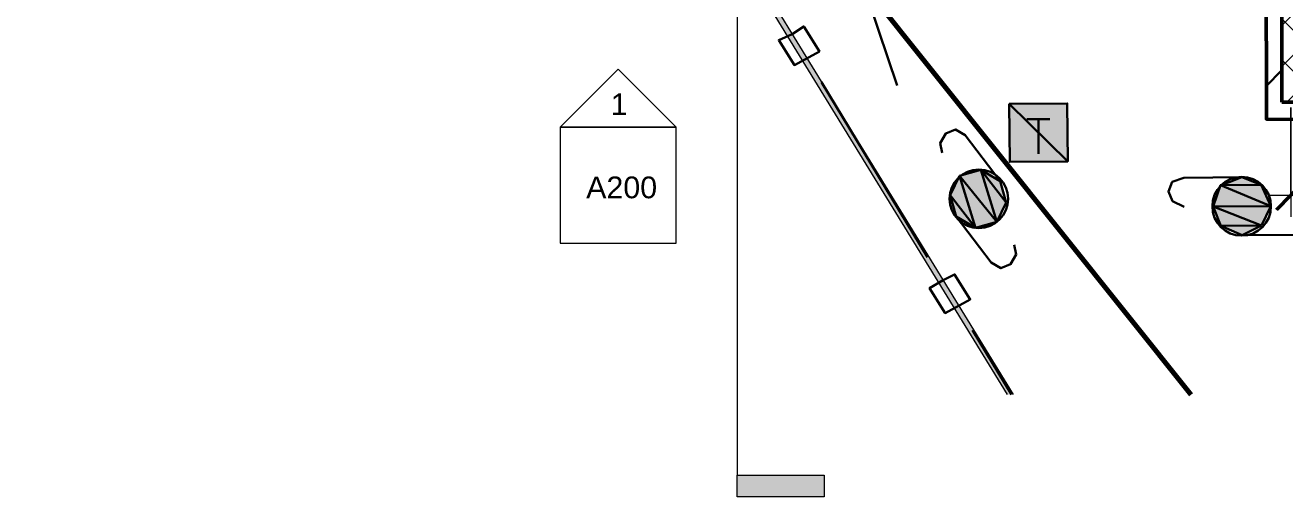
# Model space of a CAD drawing. Header units: inches. Extents: x -4136 to -1276, y 10223 to 12022.
# Drawn here: x -3729 to -3208, y 10223 to 10419 of the extents above; entities that cross this region are included whole.
import ezdxf

# ---------------------------------------------------------------- set-up
doc = ezdxf.new("R2010")
doc.units = ezdxf.units.IN
doc.header["$MEASUREMENT"] = 0
doc.linetypes.add('Double Dash 3_8_', pattern=[1, 0.375, -0.125, 0.125, -0.125, 0.125, -0.125])
doc.linetypes.add('IMPORT-DASHEDX2 _3_', pattern=[0.225, 0.15, -0.075])
for name, color, linetype, lineweight in [('A-ANNO-DIMS', 211, 'Continuous', 9), ('A-ANNO-DIMS-96', 211, 'Continuous', 9), ('A-WALL-2', 163, 'Continuous', 50), ('A-WALL-PATT-1', 7, 'Continuous', 9), ('C-PROP-LINE', 91, 'Double Dash 3_8_', 20), ('G-ANNO-SYMB', 111, 'Continuous', 9), ('PDF_Geometry-1', 9, 'Continuous', 70), ('PDF_Geometry-2', 254, 'Continuous', 9), ('PDF_Geometry-3', 253, 'Continuous', 30), ('PDF_Geometry-5', 111, 'Continuous', 50), ('PDF_Solid Fills-1', 147, 'IMPORT-DASHEDX2 _3_', 9), ('PDF_Solid Fills-3', 253, 'Continuous', 30), ('site plan_dwg _3_-1', 254, 'IMPORT-DASHEDX2 _3_', 9)]:
    doc.layers.add(name, color=color, linetype=linetype, lineweight=lineweight)
doc.styles.add('Arial_1', font='arial.ttf', dxfattribs={"height": 9})
doc.styles.add('Century Gothic', font='ufonts.com_century-gothic.ttf', dxfattribs={"height": 9})
doc.dimstyles.new('OD__1__Tol__', dxfattribs={"dimscale": 12, "dimtxt": 9.397514, "dimasz": 1, "dimexe": 0.75, "dimexo": 0.5, "dimgap": 0.125, "dimtad": 1, "dimdec": 0, "dimzin": 3, "dimdsep": 46, "dimlunit": 4, "dimtxsty": 'Century Gothic', "dimblk1": 'OBLIQUE', "dimblk2": 'OBLIQUE', "dimsah": 1, "dimcen": 0.09, "dimdle": 0.75, "dimazin": 0, "dimtfac": 1, "dimtdec": 4, "dimtix": 1, "dimtmove": 0, "dimatfit": 3, "dimfxl": 1, "dimtvp": 1, "dimtfill": 1, "dimfrac": 2, "dimtolj": 1, "dimtzin": 0, "dimarcsym": 2})

# ---------------------------------------------------------------- blocks, each defined once
blk = doc.blocks.new('site plan_dwg _3_-1267336-FLOOR PLAN - 1ST FLOOR PLAN')
at = {"layer": 'PDF_Solid Fills-1'}
blk.add_hatch(color=256, dxfattribs=at).paths.add_polyline_path([(1721.68, 413.43), (1536.12, 721.8), (1534.52, 720.2), (1719.1, 413.45)], flags=0)
at = {"layer": 'PDF_Solid Fills-3'}
for points in [[(1720.92, 509.8), (1744.92, 509.8), (1720.92, 533.8)], [(1744.92, 509.8), (1720.92, 533.8), (1744.92, 533.8)], [(1715.32, 485), (1708.92, 506.6), (1700.12, 504.2)], [(1719.32, 493), (1716.92, 501.8), (1708.92, 506.6)], [(1715.32, 485), (1708.92, 506.6), (1719.32, 493)], [(1706.52, 482.6), (1700.12, 504.2), (1696.12, 496.2)], [(1706.52, 482.6), (1700.12, 504.2), (1715.32, 485)], [(1808.12, 499.4), (1824.92, 499.4), (1816.92, 502.6), (1811.67, 500.69)], [(1706.52, 482.6), (1698.52, 487.4), (1696.12, 496.2)], [(1804.92, 490.6), (1828.92, 490.6), (1808.12, 499.4)], [(1828.92, 490.6), (1808.12, 499.4), (1824.92, 499.4)], [(1808.12, 482.6), (1824.92, 482.6), (1804.92, 490.6)], [(1824.92, 482.6), (1804.92, 490.6), (1828.92, 490.6), (1826.88, 486.51)], [(1816.92, 478.6), (1808.12, 482.6), (1824.92, 482.6)]]:
    blk.add_hatch(color=256, dxfattribs=at).paths.add_polyline_path(points, flags=0)
at = {"layer": 'PDF_Geometry-1'}
blk.add_line((1376.93, 945.36), (1795.08, 412.82), dxfattribs=at)
at = {"layer": 'PDF_Geometry-2', "flags": 128}
for points in [[(1535.32, 721), (1534.52, 720.2), (1719.1, 413.45)], [(1721.68, 413.43), (1536.12, 721.8), (1535.32, 721)]]:
    blk.add_lwpolyline(points, dxfattribs=at)
at = {"layer": 'PDF_Geometry-3'}
for p, q in [((1663.32, 576.2), (1674.52, 541.8)), ((1643.32, 543.4), (1686.52, 470.6)), ((1827.32, 540.2), (1833.82, 546.79)), ((1728.12, 527.4), (1737.72, 527.4)), ((1732.92, 527.4), (1732.92, 513)), ((1704.92, 440.2), (1720.82, 413.44))]:
    blk.add_line(p, q, dxfattribs=at)
at = {"layer": 'PDF_Geometry-3', "flags": 128}
for points in [[(1631.32, 563.4), (1636.12, 566.6), (1642.52, 556.2), (1632.12, 550.6), (1625.72, 561)], [(1720.92, 533.8), (1720.92, 509.8), (1744.92, 509.8), (1744.92, 533.8)], [(1692.92, 461), (1697.72, 463.4), (1704.12, 453), (1693.72, 447.4), (1687.32, 457.8)]]:
    blk.add_lwpolyline(points, close=True, dxfattribs=at)
for points in [[(1716.92, 501.8), (1702.52, 521), (1698.52, 523.4), (1694.52, 521.8), (1692.12, 517.8), (1692.92, 513.8)], [(1816.92, 502.6), (1792.92, 502.6), (1788.12, 501), (1786.52, 497), (1788.12, 493), (1792.92, 490.6)], [(1816.92, 478.6), (1840.92, 478.6), (1844.92, 481), (1846.52, 485), (1844.92, 489), (1840.92, 490.6)], [(1698.52, 487.4), (1712.92, 468.2), (1716.92, 465.8), (1720.92, 467.4), (1723.32, 471.4), (1722.52, 475.4)]]:
    blk.add_lwpolyline(points, dxfattribs=at)
at = {"layer": 'PDF_Geometry-3'}
for centre in [(1707.98, 494.6), (1816.78, 490.6)]:
    blk.add_circle(centre, 12.14, dxfattribs=at)
at = {"layer": 'PDF_Geometry-5', "flags": 128}
blk.add_lwpolyline([(1828.91, 785.26), (1827.32, 526.6), (3103.83, 513.06)], dxfattribs=at)
at = {"layer": 'PDF_Solid Fills-3'}
for p, q in [((1744.92, 509.8), (1720.92, 533.8)), ((1720.92, 533.8), (1720.92, 509.8)), ((1744.92, 509.8), (1720.92, 533.8)), ((1720.92, 533.8), (1744.92, 533.8)), ((1744.92, 533.8), (1744.92, 509.8)), ((1708.92, 506.6), (1700.12, 504.2)), ((1716.92, 501.8), (1708.92, 506.6)), ((1708.92, 506.6), (1719.32, 493)), ((1715.32, 485), (1708.92, 506.6)), ((1715.32, 485), (1708.92, 506.6)), ((1708.92, 506.6), (1719.32, 493)), ((1720.92, 509.8), (1744.92, 509.8)), ((1700.12, 504.2), (1696.12, 496.2)), ((1700.12, 504.2), (1715.32, 485)), ((1706.52, 482.6), (1700.12, 504.2)), ((1706.52, 482.6), (1700.12, 504.2)), ((1700.12, 504.2), (1715.32, 485)), ((1719.32, 493), (1716.92, 501.8)), ((1811.67, 500.69), (1808.12, 499.4)), ((1816.92, 502.6), (1811.67, 500.69)), ((1824.92, 499.4), (1816.92, 502.6)), ((1698.52, 487.4), (1696.12, 496.2)), ((1696.12, 496.2), (1706.52, 482.6)), ((1696.12, 496.2), (1706.52, 482.6)), ((1808.12, 499.4), (1804.92, 490.6)), ((1808.12, 499.4), (1824.92, 499.4)), ((1828.92, 490.6), (1808.12, 499.4)), ((1828.92, 490.6), (1808.12, 499.4)), ((1808.12, 499.4), (1824.92, 499.4)), ((1824.92, 499.4), (1828.92, 490.6)), ((1719.32, 493), (1715.32, 485)), ((1804.92, 490.6), (1828.92, 490.6)), ((1824.92, 482.6), (1804.92, 490.6)), ((1804.92, 490.6), (1808.12, 482.6)), ((1824.92, 482.6), (1804.92, 490.6)), ((1804.92, 490.6), (1828.92, 490.6)), ((1828.92, 490.6), (1826.88, 486.51)), ((1706.52, 482.6), (1698.52, 487.4)), ((1715.32, 485), (1706.52, 482.6)), ((1826.88, 486.51), (1824.92, 482.6)), ((1816.92, 478.6), (1808.12, 482.6)), ((1808.12, 482.6), (1824.92, 482.6)), ((1808.12, 482.6), (1824.92, 482.6)), ((1824.92, 482.6), (1816.92, 478.6))]:
    blk.add_line(p, q, dxfattribs=at)
blk = doc.blocks.new('Family - ___-1264376-FLOOR PLAN - 1ST FLOOR PLAN')
at = {"layer": 'C-PROP-LINE'}
blk.add_line((-4124.15, 11364.57), (-3246.45, 10265.73), dxfattribs=at)
blk = doc.blocks.new('Elevation - Detail Number-151647-FLOOR PLAN - 1ST FLOOR PLAN')
at = {"layer": 'G-ANNO-SYMB'}
for p, q in [((0.25, 0.25), (-0.25, 0.25)), ((-0.25, 0.25), (-0.25, -0.25)), ((0.25, -0.25), (0.25, 0.25)), ((-0.25, -0.25), (0.25, -0.25))]:
    blk.add_line(p, q, dxfattribs=at)
blk = doc.blocks.new('Elevation - Detail Number-151370-FLOOR PLAN - 1ST FLOOR PLAN')
at = {"layer": 'G-ANNO-SYMB'}
for p, q in [((0, 0.25), (-0.25, 0)), ((0.25, 0), (0, 0.25)), ((-0.25, 0), (0.25, 0))]:
    blk.add_line(p, q, dxfattribs=at)
blk = doc.blocks.new('Section - 3_32_ x 3_8_-54337-FLOOR PLAN - 1ST FLOOR PLAN')
at = {"layer": 'G-ANNO-SYMB'}
blk.add_hatch(color=256, dxfattribs=at).paths.add_polyline_path([(0, 0.375), (0, 0), (-0.09375, 0), (-0.09375, 0.375)], flags=0)
for p, q in [((0, 0.375), (-0.09375, 0.375)), ((-0.09375, 0.375), (-0.09375, 0)), ((0, 0), (0, 0.375)), ((-0.09375, 0), (0, 0))]:
    blk.add_line(p, q, dxfattribs=at)
blk = doc.blocks.new('DIMBLOCK1-FLOOR PLAN - 1ST FLOOR PLAN')
at = {"layer": 'A-ANNO-DIMS-96'}
for p, q in [((-3205.02, 10384.58), (-3205.02, 10339.28)), ((-3205.02, 10348.28), (-3205.02, 10384.58)), ((-1942.39, 10384.58), (-1942.39, 10339.28)), ((-1942.39, 10348.28), (-1942.39, 10384.58)), ((-3214.02, 10348.28), (-1933.39, 10348.28))]:
    blk.add_line(p, q, dxfattribs=at)
at = {"layer": 'A-ANNO-DIMS-96', "lineweight": 50}
for p, q in [((-3205.02, 10348.28), (-3199.02, 10354.28)), ((-1942.39, 10348.28), (-1936.39, 10354.28)), ((-3205.02, 10348.28), (-3211.02, 10342.28)), ((-1942.39, 10348.28), (-1948.39, 10342.28))]:
    blk.add_line(p, q, dxfattribs=at)
at = {"layer": 'A-ANNO-DIMS-96', "color": 0, "insert": (-2596.45, 10361.32), "char_height": 9, "width": 54.5951, "attachment_point": 1, "line_spacing_factor": 0.984502, "style": 'Century Gothic', "bg_fill": 3, "box_fill_scale": 1.25, "bg_fill_color": 256, "bg_fill_true_color": 13158600, "bg_fill_transparency": 0}
blk.add_mtext('105\' - 3"', dxfattribs=at)
blk = doc.blocks.new('_Oblique')
at = {"color": 0, "linetype": 'ByBlock', "lineweight": -2}
blk.add_line((-0.5, -0.5), (0.5, 0.5), dxfattribs=at)

msp = doc.modelspace()

# ---------------------------------------------------------------- hatches: boundary and pattern name
at = {"layer": 'A-WALL-PATT-1'}
h = msp.add_hatch(dxfattribs=at)
h.set_pattern_fill('FP_1', color=256, style=0, pattern_type=2)
h.set_pattern_definition([(45, (0, 0), (-8.485281, 8.485281), []), (135, (0, 0), (-8.485281, -8.485281), [])])
h.paths.add_polyline_path([(-3201.2, 10386.77), (-3201.2, 10639.02), (-3208.83, 10639.02), (-3208.83, 10386.77)], flags=0)

# ---------------------------------------------------------------- linework, layer by layer
at = {"layer": 'A-WALL-2'}
for p, q in [((-3208.83, 10639.02), (-3208.83, 10386.77)), ((-3208.83, 10386.77), (-1938.58, 10386.77))]:
    msp.add_line(p, q, dxfattribs=at)
at = {"layer": 'G-ANNO-SYMB'}
msp.add_line((-3434.23, 11893.32), (-3434.23, 10232.43), dxfattribs=at)

# ---------------------------------------------------------------- block references
at = {"layer": 'C-PROP-LINE'}
msp.add_blockref('Family - ___-1264376-FLOOR PLAN - 1ST FLOOR PLAN', (0, 0), dxfattribs=at)
at = {"layer": 'G-ANNO-SYMB', "xscale": 95.99999999999994, "yscale": 95.99999999999994, "zscale": 95.99999999999994}
for name, p in [('Elevation - Detail Number-151370-FLOOR PLAN - 1ST FLOOR PLAN', (-3483.48, 10376.46)), ('Elevation - Detail Number-151647-FLOOR PLAN - 1ST FLOOR PLAN', (-3483.48, 10352.46))]:
    msp.add_blockref(name, p, dxfattribs=at)
at = {"layer": 'G-ANNO-SYMB', "extrusion": (0, 0, -1), "xscale": 95.99999999999994, "yscale": 95.99999999999994, "zscale": 95.99999999999994, "rotation": 90.0000000000006}
msp.add_blockref('Section - 3_32_ x 3_8_-54337-FLOOR PLAN - 1ST FLOOR PLAN', (3434.23, 10232.43), dxfattribs=at)
at = {"layer": 'site plan_dwg _3_-1', "rotation": 0.4767314902811993}
msp.add_blockref('site plan_dwg _3_-1267336-FLOOR PLAN - 1ST FLOOR PLAN', (-5038.04, 9837.99), dxfattribs=at)

# ---------------------------------------------------------------- texts
at = {"layer": 'G-ANNO-SYMB', "char_height": 9, "attachment_point": 1, "style": 'Arial_1'}
for s, insert, width in [('1', (-3486.59, 10390.43), 8.484), ('A200', (-3496.76, 10356.02), 35.754)]:
    msp.add_mtext(s, dxfattribs=dict(at, insert=insert, width=width))

# ---------------------------------------------------------------- next in the draw order: dimensions: what is measured, and where the dimension line sits
at = {"layer": 'A-ANNO-DIMS'}
dim = msp.add_linear_dim(base=(-1942.39, 10348.28), p1=(-3205.02, 10390.58), p2=(-1942.39, 10390.58), dimstyle='OD__1__Tol__', override={"dimpost": '<>', "dimfxl": 1262.625}, dxfattribs=at)
dim.commit()
dim.dimension.update_dxf_attribs({"geometry": 'DIMBLOCK1-FLOOR PLAN - 1ST FLOOR PLAN', "text_midpoint": (-2573.7, 10354.51)})

doc.saveas('drawing.dxf')
